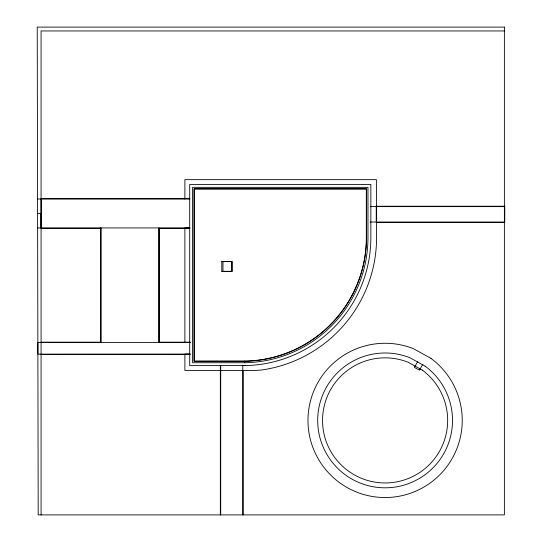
<?xml version="1.0" encoding="UTF-8"?>
<svg xmlns="http://www.w3.org/2000/svg" width="542" height="542" viewBox="0 0 542 542"><rect width="100%" height="100%" fill="white"/><g stroke="black" fill="none" stroke-linecap="round" stroke-linejoin="round"><path stroke-width="0.81" d="M41.084 227.945L41.097 213.494L37.601 213.48M417.482 361.934L417.76 361.426L414.447 367.408L419.488 370.2L422.794 364.217L422.516 364.719M37.859 343.316L37.879 353.35M504.378 30.955L41.084 30.955L41.084 514.9M184.883 198.338L189.829 198.338M189.768 198.663L41.084 198.663L41.111 228.324L100.887 228.324M37.574 199.009L189.829 199.009M370.416 206.617L376.243 206.617M376.629 206.617L504.378 206.617M370.416 222.03L376.243 222.03M376.629 222.03L504.378 222.03M189.829 227.904L184.883 227.904L184.883 342.551L190.276 342.517L37.859 342.551M37.628 227.945L189.802 227.938M189.768 228.324L158.982 228.324L158.982 342.544L158.982 227.938M184.883 228.575L189.829 228.575M221.813 261.63L232.545 261.63L232.545 271.305L221.813 271.305M41.084 342.165L100.887 342.165M159.368 342.165L190.066 342.165M37.879 354.122L190.283 354.068L184.883 354.102L184.883 370.437L255.573 370.437L261.515 370.017A133.806 133.806 0 0 0 376.534 240.804L376.385 179.653L184.883 179.653L184.883 199.009M41.084 354.482L190.012 354.482M376.629 206.231L376.629 222.41M243.155 370.443L243.155 514.9M242.769 365.267L242.769 514.9M231.393 261.63L231.393 271.305M222.972 261.63L222.972 271.305M220.716 365.267L220.716 514.9M220.33 365.85L220.33 514.9M100.5 228.324L100.5 342.537L100.5 228.324M100.887 227.938L100.887 342.544L100.887 227.938M159.368 228.324L159.368 342.544L159.368 228.324M414.732 366.331L415.287 366.467L414.732 366.331M419.765 369.116L420.328 369.258L419.765 369.116M244.72 361.08L194.226 361.094L194.226 188.995L366.331 188.995L366.331 237.477A123.596 123.596 0 0 1 244.72 361.094M244.727 361.27L194.036 361.29L194.036 188.799L366.521 188.799L366.521 237.484A123.786 123.786 0 0 1 244.727 361.284M244.794 362.72L192.593 362.733L192.593 187.356L367.971 187.356L367.971 237.532A125.202 125.202 0 0 1 244.794 362.72M244.923 365.606L189.7 365.62L189.7 184.47L370.857 184.47L370.857 237.626A128.034 128.034 0 0 1 244.923 365.586M504.378 27.1L37.235 27.1L38.197 514.9L504.378 514.9L504.378 27.1M504.765 206.231L376.243 206.231L376.243 222.41L504.765 222.41L504.765 206.231M231.583 261.434L221.813 261.434L221.813 271.495L231.583 271.495L231.583 261.434M430.958 358.384L413.343 348.628A77.127 77.127 0 0 0 308.12 425.145A77.127 77.127 0 0 0 421.933 488.173A77.127 77.127 0 0 0 430.958 358.384M425.179 366.196L409.786 357.673A67.418 67.418 0 0 0 317.815 424.549A67.418 67.418 0 0 0 417.293 479.636A67.418 67.418 0 0 0 425.179 366.196M422.293 370.098L408.004 362.192A62.56 62.56 0 0 0 322.659 424.251A62.56 62.56 0 0 0 414.976 475.368A62.56 62.56 0 0 0 422.293 370.098"/></g></svg>
